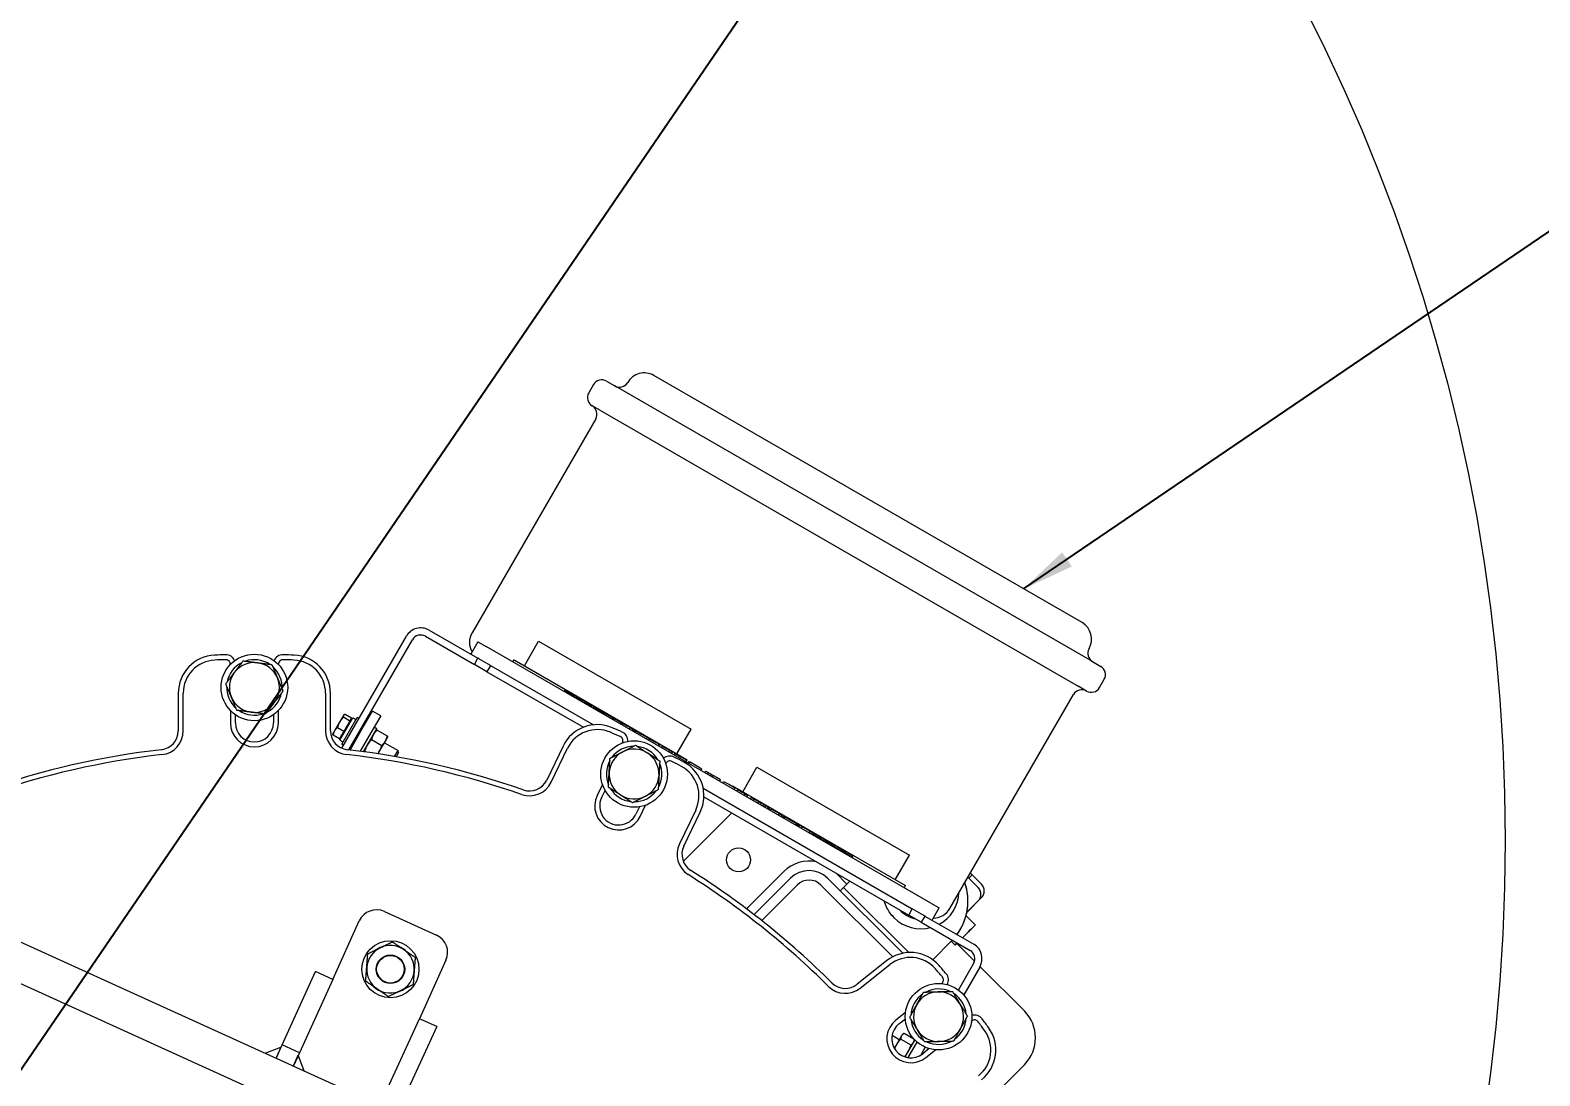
# Model space of a CAD drawing. Header units: inches. Extents: x 17 to 469, y 7 to 301.
# Drawn here: x 88.98 to 128.65, y 225.8 to 253.31 of the extents above; entities that cross this region are included whole.
import ezdxf

# ---------------------------------------------------------------- set-up
doc = ezdxf.new("R2010")
doc.units = ezdxf.units.IN
doc.header["$LTSCALE"] = 14
doc.header["$MEASUREMENT"] = 0
for name, color, linetype, lineweight in [('Dimension (ANSI)', 7, 'Continuous', 25), ('Symbol (ANSI)', 7, 'Continuous', 25), ('Visible', 7, 'Continuous', 18)]:
    doc.layers.add(name, color=color, linetype=linetype, lineweight=lineweight)
doc.styles.add('MEMCOR Medium', font='arial.ttf')
doc.styles.add('Standard D-E', font='arial.ttf')
doc.dimstyles.new('Default (ANSI)', dxfattribs={"dimscale": 14, "dimtxt": 0.15, "dimasz": 0.098425, "dimexe": 0.125, "dimexo": 0.0625, "dimgap": 0.031496, "dimtad": 0, "dimtih": 1, "dimtoh": 1, "dimdec": 4, "dimrnd": 1e-08, "dimzin": 3, "dimdsep": 46, "dimlunit": 5, "dimtxsty": 'MEMCOR Medium', "dimcen": 0.09, "dimdle": 0.393701, "dimclrd": 256, "dimclre": 256, "dimclrt": 256, "dimadec": 0, "dimazin": 1, "dimtfac": 0.8, "dimtofl": 0, "dimtmove": 0, "dimatfit": 3, "dimfxl": 1, "dimfrac": 1, "dimtolj": 1, "dimtzin": 4, "dimlwd": -1, "dimlwe": -1, "dimarcsym": 0})
doc.dimstyles.new('Default (ANSI)$7', dxfattribs={"dimscale": 14, "dimtxt": 0.15, "dimasz": 0.098425, "dimexe": 0.125, "dimexo": 0.0625, "dimgap": 0.031496, "dimtad": 0, "dimtih": 1, "dimtoh": 1, "dimdec": 4, "dimrnd": 1e-08, "dimzin": 3, "dimdsep": 46, "dimlunit": 5, "dimtxsty": 'MEMCOR Medium', "dimcen": 0.09, "dimdle": 0.393701, "dimclrd": 256, "dimclre": 256, "dimclrt": 256, "dimadec": 0, "dimazin": 1, "dimtfac": 0.8, "dimtofl": 0, "dimtmove": 0, "dimatfit": 3, "dimfxl": 1, "dimfrac": 1, "dimtolj": 1, "dimtzin": 4, "dimlwd": -1, "dimlwe": -1, "dimarcsym": 0})
doc.dimstyles.new('in [mm] D-E NeptuneBenson$7', dxfattribs={"dimscale": 14, "dimtxt": 0.15, "dimasz": 0.098425, "dimexe": 0.125, "dimexo": 0.063, "dimgap": 0.031496, "dimtad": 0, "dimtih": 1, "dimtoh": 1, "dimdec": 4, "dimrnd": 1e-08, "dimzin": 3, "dimdsep": 46, "dimlunit": 5, "dimtxsty": 'Standard D-E', "dimcen": 0.09, "dimdle": 0.393701, "dimclrd": 256, "dimclre": 256, "dimclrt": 256, "dimadec": 1, "dimazin": 1, "dimtfac": 1, "dimtofl": 0, "dimtmove": 0, "dimatfit": 3, "dimfxl": 1, "dimfrac": 1, "dimtolj": 1, "dimtzin": 4, "dimlwd": -1, "dimlwe": -1, "dimarcsym": 0})

# ---------------------------------------------------------------- blocks, each defined once
blk = doc.blocks.new('*D24')
at = {"layer": 'Defpoints', "color": 0, "transparency": 16777216}
for p in [(100.852, 275.105), (79.739, 231.998)]:
    blk.add_point(p, dxfattribs=at)
at = {"layer": 'Dimension (ANSI)', "transparency": 16777216}
for p, q in [((105.609, 284.818), (101.458, 276.342)), ((107.461, 284.818), (105.609, 284.818))]:
    blk.add_line(p, q, dxfattribs=at)
blk.add_solid([(101.252, 276.443), (101.664, 276.241), (100.852, 275.105)], dxfattribs=at)
at = {"layer": 'Dimension (ANSI)', "transparency": 16777216, "insert": (107.902, 289.476), "char_height": 2.1, "attachment_point": 1, "style": 'MEMCOR Medium'}
blk.add_mtext('\\A1; \\fArial|b0|i0;\\H2.1000;R48 in\\P[R1219.2 mm]{\\P\\fArial|b0|i0;\\H2.1000;RADIAL CLEARANCE REQUIRED}', dxfattribs=at)

msp = doc.modelspace()

# ---------------------------------------------------------------- linework, layer by layer
at = {"layer": 'Visible'}
for p, q in [((104.11959, 244.074318), (104.336096, 243.949318)), ((116.618945, 237.723837), (105.360615, 244.223837)), ((103.778083, 243.982811), (103.653083, 243.766305)), ((116.893465, 236.699318), (104.336096, 243.949318)), ((103.961096, 243.299799), (103.74459, 243.424799)), ((103.961096, 243.299799), (116.518465, 236.049799)), ((103.836096, 243.083292), (100.586096, 237.454127)), ((97.16104, 234.423177), (98.860994, 237.367584)), ((97.351071, 234.37732), (99.023374, 237.273834)), ((99.36488, 237.36534), (100.649504, 236.623662)), ((99.45863, 237.52772), (100.743254, 236.786042)), ((100.740103, 237.220874), (100.552603, 236.896115)), ((100.740103, 237.220874), (100.956609, 237.095874)), ((112.647952, 230.345874), (100.956609, 237.095874)), ((101.962168, 236.587483), (102.337168, 237.237002)), ((102.337168, 237.237002), (106.342535, 234.924502)), ((94.236969, 236.629398), (94.236969, 236.62656)), ((95.496969, 236.62656), (95.496969, 236.629398)), ((100.649504, 236.623662), (100.743254, 236.786042)), ((100.978593, 236.433662), (100.649504, 236.623662)), ((100.769109, 236.771115), (100.743254, 236.786042)), ((101.072343, 236.596042), (100.769109, 236.771115)), ((101.072343, 236.596042), (100.978593, 236.433662)), ((101.072343, 236.596042), (103.775715, 235.03525)), ((101.660285, 236.689607), (101.691535, 236.743733)), ((101.691535, 236.743733), (106.238168, 234.118733)), ((116.893465, 236.699318), (117.109971, 236.574318)), ((100.978593, 236.433662), (103.512314, 234.970818)), ((117.076477, 236.016305), (117.201477, 236.232811)), ((92.866969, 235.869435), (92.866969, 234.878801)), ((92.996969, 234.878801), (92.996969, 235.869435)), ((96.736969, 235.869435), (96.736969, 234.878801)), ((96.866969, 234.878801), (96.866969, 235.869435)), ((103.013449, 235.908357), (103.019699, 235.919182)), ((103.019699, 235.919182), (103.038449, 235.951658)), ((104.066797, 235.31464), (103.019699, 235.919182)), ((103.038449, 235.951658), (103.266901, 235.819762)), ((103.248151, 235.787286), (103.266901, 235.819762)), ((103.267161, 235.77631), (103.285911, 235.808786)), ((103.285911, 235.808786), (103.348076, 235.772895)), ((103.329326, 235.740419), (103.348076, 235.772895)), ((103.348076, 235.772895), (103.434624, 235.722927)), ((103.415874, 235.690451), (103.434624, 235.722927)), ((103.434624, 235.722927), (103.518096, 235.674734)), ((103.499346, 235.642258), (103.518096, 235.674734)), ((113.143465, 230.204127), (116.393465, 235.833292)), ((116.734971, 235.924799), (116.518465, 236.049799)), ((94.236969, 235.412106), (94.236969, 235.086308)), ((94.366969, 235.086308), (94.366969, 235.301263)), ((95.366969, 235.301263), (95.366969, 235.086308)), ((95.496969, 235.086308), (95.496969, 235.412106)), ((97.207296, 235.283881), (97.106677, 235.109605)), ((97.212562, 235.293003), (97.207296, 235.283881)), ((97.212562, 235.293003), (97.223506, 235.299321)), ((97.418091, 235.212989), (97.251033, 235.30944)), ((97.720578, 234.963905), (97.970578, 235.396917)), ((98.187085, 235.271917), (97.937085, 234.838905)), ((98.187085, 235.271917), (97.970578, 235.396917)), ((103.537467, 235.620249), (103.556217, 235.652725)), ((103.556217, 235.652725), (103.739417, 235.546954)), ((103.720667, 235.514478), (103.739417, 235.546954)), ((103.764939, 235.488918), (103.783689, 235.521394)), ((103.783689, 235.521394), (103.851785, 235.482078)), ((103.833035, 235.449602), (103.851785, 235.482078)), ((103.851785, 235.482078), (103.897256, 235.455826)), ((103.897256, 235.455826), (103.942726, 235.429574)), ((103.923976, 235.397098), (103.942726, 235.429574)), ((103.942726, 235.429574), (104.010822, 235.390258)), ((103.992072, 235.357782), (104.010822, 235.390258)), ((104.01262, 235.345919), (104.03137, 235.378395)), ((104.03137, 235.378395), (104.085547, 235.347116)), ((104.060547, 235.303814), (104.085547, 235.347116)), ((104.085547, 235.347116), (104.13246, 235.320031)), ((104.10746, 235.276729), (104.13246, 235.320031)), ((104.13246, 235.320031), (104.184001, 235.290274)), ((104.159001, 235.246972), (104.184001, 235.290274)), ((104.184001, 235.290274), (104.2347, 235.261002)), ((104.2097, 235.217701), (104.2347, 235.261002)), ((104.2347, 235.261002), (104.281823, 235.233796)), ((96.971444, 234.875374), (96.931562, 234.806297)), ((97.106677, 235.109605), (96.971444, 234.875374)), ((97.216853, 234.864436), (97.049795, 234.960887)), ((97.11251, 234.6337), (97.45251, 235.222597)), ((97.216853, 234.864436), (97.160237, 234.766374)), ((97.160916, 234.529542), (97.566916, 235.232755)), ((97.374088, 235.136774), (97.20703, 235.233225)), ((97.295471, 235.000605), (97.216853, 234.864436)), ((97.374088, 235.136774), (97.295471, 235.000605)), ((97.396089, 235.174881), (97.374088, 235.136774)), ((97.379962, 234.373939), (97.720578, 234.963905)), ((97.418091, 235.212989), (97.396089, 235.174881)), ((97.401356, 235.184003), (97.42301, 235.171501)), ((97.45251, 235.222597), (97.533916, 235.175597)), ((97.613067, 235.20611), (97.566916, 235.232755)), ((97.666196, 234.923133), (97.689328, 234.909778)), ((97.735146, 234.329137), (98.084367, 234.934005)), ((98.084367, 234.934005), (98.015085, 234.974005)), ((98.053367, 234.880311), (98.061357, 234.885906)), ((98.092638, 234.898699), (98.360559, 234.744015)), ((104.256823, 235.190495), (104.281823, 235.233796)), ((104.312095, 235.173017), (104.263073, 235.20132)), ((104.281823, 235.233796), (104.330845, 235.205493)), ((104.305845, 235.162192), (104.330845, 235.205493)), ((104.330845, 235.205493), (104.497669, 235.109177)), ((104.472669, 235.065876), (104.497669, 235.109177)), ((104.538302, 235.042416), (104.478919, 235.076701)), ((104.497669, 235.109177), (104.557052, 235.074892)), ((104.532052, 235.031591), (104.557052, 235.074892)), ((104.557052, 235.074892), (104.667935, 235.010874)), ((104.667935, 235.010874), (104.748577, 234.964315)), ((104.723577, 234.921014), (104.748577, 234.964315)), ((104.748577, 234.964315), (104.820015, 234.92307)), ((104.795015, 234.879769), (104.820015, 234.92307)), ((104.860004, 234.856682), (104.801265, 234.890594)), ((104.820015, 234.92307), (104.850637, 234.905391)), ((104.831887, 234.872915), (104.850637, 234.905391)), ((104.869334, 234.836861), (104.894334, 234.880162)), ((104.894334, 234.880162), (105.044662, 234.793371)), ((105.967535, 234.274983), (106.342535, 234.924502)), ((96.931562, 234.806297), (96.931562, 234.793661)), ((97.103621, 234.668312), (96.936563, 234.764763)), ((97.160237, 234.766374), (97.103621, 234.668312)), ((97.11251, 234.6337), (97.193916, 234.5867)), ((97.120356, 234.697297), (97.14201, 234.684795)), ((97.207067, 234.502897), (97.160916, 234.529542)), ((97.478696, 234.598374), (97.501828, 234.585018)), ((97.937085, 234.838905), (97.649337, 234.340511)), ((97.947037, 234.646511), (98.214958, 234.491827)), ((98.141559, 234.315064), (98.309249, 234.605513)), ((98.28602, 234.565278), (98.642091, 234.3597)), ((98.309249, 234.605513), (98.36427, 234.700811)), ((98.36427, 234.700811), (98.36512, 234.710528)), ((102.978462, 234.474527), (102.548642, 233.581996)), ((104.542525, 234.564809), (104.541293, 234.562252)), ((104.853754, 234.845857), (104.860004, 234.856682)), ((105.044662, 234.793371), (105.194989, 234.706579)), ((105.169989, 234.663278), (105.194989, 234.706579)), ((105.226777, 234.630491), (105.251777, 234.673792)), ((105.237296, 234.624418), (105.262296, 234.66772)), ((105.251777, 234.673792), (105.262295, 234.66772)), ((105.262296, 234.66772), (105.391586, 234.593074)), ((105.391586, 234.593074), (105.512549, 234.523236)), ((105.487549, 234.479934), (105.512549, 234.523236)), ((105.495, 234.475633), (105.52, 234.518934)), ((105.512549, 234.523236), (105.52, 234.518934)), ((105.565813, 234.434749), (105.590813, 234.47805)), ((105.590813, 234.47805), (105.701696, 234.414032)), ((98.117911, 234.274105), (98.141559, 234.315064)), ((98.551735, 234.203199), (98.642091, 234.3597)), ((98.656128, 234.307325), (98.59195, 234.196164)), ((98.656128, 234.307325), (98.642091, 234.3597)), ((102.665768, 233.525591), (103.095588, 234.418122)), ((105.701696, 234.414032), (105.782338, 234.367473)), ((105.757338, 234.324172), (105.782338, 234.367473)), ((105.782338, 234.367473), (105.853776, 234.326228)), ((105.828776, 234.282927), (105.853776, 234.326228)), ((105.903095, 234.240019), (105.928095, 234.28332)), ((105.928095, 234.28332), (106.078423, 234.196529)), ((106.078423, 234.196529), (106.22875, 234.109737)), ((106.20375, 234.066436), (106.22875, 234.109737)), ((106.206918, 234.064607), (106.238168, 234.118733)), ((106.27018, 234.028082), (106.29518, 234.071383)), ((106.29518, 234.071383), (106.315339, 234.059745)), ((105.676514, 234.015559), (105.677745, 234.018115)), ((106.290341, 234.016443), (106.315341, 234.059744)), ((106.315341, 234.059744), (106.467421, 233.97194)), ((106.467421, 233.97194), (106.623884, 233.881606)), ((106.598884, 233.838305), (106.623884, 233.881606)), ((106.707389, 233.77566), (106.732389, 233.818961)), ((106.732389, 233.818961), (106.798129, 233.781006)), ((106.773129, 233.737704), (106.798129, 233.781006)), ((106.779265, 233.734162), (106.804265, 233.777463)), ((106.798129, 233.781006), (106.804265, 233.777463)), ((106.804265, 233.777463), (106.845025, 233.753931)), ((106.845025, 233.753931), (106.882716, 233.73217)), ((106.857716, 233.688868), (106.882716, 233.73217)), ((106.882716, 233.73217), (106.929173, 233.705348)), ((106.904173, 233.662046), (106.929173, 233.705348)), ((106.929173, 233.705348), (107.0085, 233.659548)), ((107.699525, 233.275018), (108.074525, 233.924537)), ((108.074525, 233.924537), (112.079893, 231.612037)), ((104.014361, 233.468066), (103.873003, 233.174533)), ((103.990129, 233.118128), (104.083394, 233.311795)), ((106.661974, 233.368867), (112.157468, 230.196042)), ((107.0085, 233.659548), (107.119821, 233.595277)), ((107.094821, 233.551976), (107.119821, 233.595277)), ((107.1744, 233.506031), (107.1994, 233.549332)), ((107.1994, 233.549332), (107.349727, 233.462541)), ((107.349727, 233.462541), (107.500054, 233.375749)), ((107.422642, 233.420443), (107.428892, 233.431268)), ((107.428892, 233.431268), (111.975526, 230.806268)), ((107.475054, 233.332448), (107.500054, 233.375749)), ((107.548497, 233.290046), (107.573497, 233.333347)), ((107.573497, 233.333347), (107.68438, 233.269329)), ((105.008224, 232.627839), (105.149582, 232.921373)), ((106.680874, 233.141449), (112.063718, 230.033662)), ((107.68438, 233.269329), (107.765022, 233.22277)), ((107.740022, 233.179469), (107.765022, 233.22277)), ((107.765022, 233.22277), (107.83646, 233.181525)), ((107.81146, 233.138224), (107.83646, 233.181525)), ((107.905063, 233.084182), (107.930063, 233.127483)), ((107.930063, 233.127483), (108.001502, 233.086238)), ((107.976502, 233.042937), (108.001502, 233.086238)), ((108.001502, 233.086238), (108.075131, 233.043728)), ((108.075131, 233.043728), (108.12115, 233.017159)), ((108.09615, 232.973858), (108.12115, 233.017159)), ((108.12115, 233.017159), (108.193465, 232.975408)), ((108.168465, 232.932107), (108.193465, 232.975408)), ((108.223062, 232.900586), (108.248062, 232.943887)), ((108.229636, 232.89679), (108.254636, 232.940091)), ((108.248062, 232.943887), (108.254636, 232.940091)), ((108.254636, 232.940091), (108.303722, 232.911751)), ((108.278722, 232.86845), (108.303722, 232.911751)), ((108.303722, 232.911751), (108.375599, 232.870253)), ((104.984363, 232.877912), (104.891098, 232.684244)), ((106.465211, 232.795396), (106.035391, 231.902866)), ((106.138289, 231.445014), (107.412386, 232.71911)), ((106.152517, 231.846461), (106.582337, 232.738992)), ((108.350599, 232.826952), (108.375599, 232.870253)), ((108.375599, 232.870253), (108.412414, 232.848998)), ((108.387414, 232.805697), (108.412414, 232.848998)), ((108.432369, 232.779742), (108.457369, 232.823043)), ((108.457369, 232.823043), (108.590603, 232.74612)), ((108.590603, 232.74612), (108.667301, 232.701839)), ((108.642301, 232.658538), (108.667301, 232.701839)), ((108.667301, 232.701839), (108.738739, 232.660594)), ((108.713739, 232.617293), (108.738739, 232.660594)), ((108.750807, 232.595892), (108.757057, 232.606717)), ((108.757057, 232.606717), (108.775807, 232.639193)), ((108.794309, 232.58521), (108.757057, 232.606717)), ((108.775807, 232.639193), (108.813059, 232.617686)), ((108.788059, 232.574385), (108.813059, 232.617686)), ((108.813059, 232.617686), (108.963386, 232.530894)), ((108.963386, 232.530894), (109.113713, 232.444103)), ((82.280722, 232.248743), (101.400534, 223.563538)), ((109.088713, 232.400802), (109.113713, 232.444103)), ((109.178048, 232.363658), (109.094963, 232.411627)), ((109.113713, 232.444103), (109.168906, 232.412237)), ((109.150156, 232.379761), (109.168906, 232.412237)), ((109.168906, 232.412237), (109.196798, 232.396134)), ((109.171798, 232.352833), (109.196798, 232.396134)), ((109.196798, 232.396134), (109.26736, 232.355395)), ((109.24236, 232.312094), (109.26736, 232.355395)), ((109.26736, 232.355395), (109.471156, 232.237733)), ((109.446156, 232.194432), (109.471156, 232.237733)), ((109.471156, 232.237733), (109.54128, 232.197247)), ((109.51628, 232.153946), (109.54128, 232.197247)), ((110.597361, 231.544217), (109.52253, 232.164771)), ((109.54128, 232.197247), (109.579917, 232.17494)), ((109.561167, 232.142464), (109.579917, 232.17494)), ((109.579917, 232.17494), (109.625387, 232.148688)), ((109.625387, 232.148688), (109.670858, 232.122435)), ((109.652108, 232.089959), (109.670858, 232.122435)), ((109.670858, 232.122435), (109.738954, 232.08312)), ((109.720204, 232.050644), (109.738954, 232.08312)), ((109.737676, 232.040556), (109.756426, 232.073032)), ((109.756426, 232.073032), (109.869114, 232.007972)), ((109.850364, 231.975496), (109.869114, 232.007972)), ((109.869114, 232.007972), (109.93721, 231.968656)), ((109.91846, 231.936181), (109.93721, 231.968656)), ((109.942523, 231.922288), (109.961273, 231.954764)), ((109.961273, 231.954764), (110.142716, 231.850008)), ((110.123966, 231.817532), (110.142716, 231.850008)), ((110.168018, 231.792098), (110.186768, 231.824574)), ((110.186768, 231.824574), (110.248933, 231.788683)), ((110.230183, 231.756207), (110.248933, 231.788683)), ((110.248933, 231.788683), (110.33548, 231.738715)), ((110.31673, 231.706239), (110.33548, 231.738715)), ((110.33548, 231.738715), (110.418953, 231.690522)), ((110.400203, 231.658046), (110.418953, 231.690522)), ((110.43437, 231.63832), (110.45312, 231.670796)), ((110.45312, 231.670796), (110.598977, 231.586585)), ((110.580227, 231.554109), (110.598977, 231.586585)), ((110.591111, 231.533392), (110.597361, 231.544217)), ((111.704893, 230.962518), (112.079893, 231.612037)), ((100.986953, 222.653071), (82.15849, 231.20593)), ((108.780002, 231.176982), (107.799718, 230.196698)), ((108.956779, 231.000205), (108.000348, 230.043774)), ((111.904721, 229.02807), (109.932586, 231.000205)), ((110.440325, 230.846019), (110.144786, 231.141559)), ((110.351937, 230.757631), (110.519515, 230.925209)), ((113.887522, 230.757579), (113.618386, 231.026716)), ((113.733209, 231.08867), (113.64482, 231.000281)), ((113.733709, 231.08817), (113.64532, 230.999781)), ((113.683091, 231.138787), (113.733209, 231.08867)), ((113.733209, 231.08867), (113.733709, 231.08817)), ((113.733709, 231.08817), (113.976585, 230.845294)), ((108.198871, 229.888744), (109.133555, 230.823428)), ((109.755809, 230.823428), (111.644062, 228.935175)), ((110.26282, 230.669971), (110.351209, 230.758359)), ((110.351209, 230.758359), (110.527881, 230.581686)), ((110.527881, 230.581686), (112.061867, 229.047701)), ((111.944276, 230.752142), (111.975526, 230.806268)), ((113.888196, 230.756905), (113.887522, 230.757579)), ((113.97695, 230.844928), (113.976585, 230.845294)), ((98.286103, 230.126729), (99.651803, 229.506357)), ((112.063718, 230.033662), (112.157468, 230.196042)), ((112.460452, 230.021115), (112.157468, 230.196042)), ((112.647952, 230.345874), (112.864458, 230.220874)), ((112.676958, 229.896115), (112.864458, 230.220874)), ((113.58941, 230.103834), (113.97695, 230.491374)), ((113.887522, 230.404026), (113.589941, 230.106444)), ((113.976584, 230.49174), (113.888196, 230.403352)), ((96.92616, 228.341872), (97.624078, 229.878286)), ((111.677762, 229.962136), (111.67771, 229.962188)), ((112.392808, 229.843662), (112.063718, 230.033662)), ((112.486558, 230.006042), (112.392808, 229.843662)), ((112.392808, 229.843662), (113.677431, 229.101985)), ((112.486558, 230.006042), (112.460452, 230.021115)), ((112.486558, 230.006042), (113.771181, 229.264365)), ((113.568644, 230.015797), (113.81238, 229.772061)), ((112.694665, 228.857719), (113.180363, 229.343418)), ((113.180415, 229.343366), (112.694725, 228.857675)), ((113.180415, 229.343366), (113.28205, 229.241731)), ((113.326331, 229.285839), (113.793374, 228.818796)), ((95.594134, 226.618472), (96.470926, 228.548663)), ((96.92616, 228.341872), (96.470926, 228.548663)), ((99.900246, 228.844333), (99.202328, 227.307919)), ((111.483374, 228.830545), (110.708865, 228.212895)), ((110.789919, 228.111257), (111.564428, 228.728907)), ((113.768938, 228.760478), (113.367068, 228.064419)), ((113.931317, 228.666728), (113.50827, 227.93399)), ((113.936397, 228.675773), (115.101536, 227.510633)), ((96.92616, 228.341872), (96.049368, 226.411682)), ((112.931718, 228.233265), (112.929499, 228.231496)), ((111.980001, 227.474296), (111.725282, 227.271164)), ((98.325536, 225.377729), (99.202328, 227.307919)), ((99.657562, 227.101129), (98.78077, 225.170938)), ((99.657562, 227.101129), (99.202328, 227.307919)), ((111.806336, 227.169526), (111.974394, 227.303548)), ((113.715097, 227.246388), (113.717315, 227.248157)), ((95.152452, 226.401739), (95.566218, 226.557016)), ((95.436973, 226.272495), (95.594134, 226.618472)), ((95.566218, 226.557016), (95.436973, 226.272495)), ((96.049368, 226.411682), (95.594134, 226.618472)), ((111.815069, 226.754278), (111.625389, 226.863789)), ((111.733472, 226.612949), (111.684924, 226.52886)), ((111.875979, 226.859778), (111.733472, 226.612949)), ((111.854019, 226.772111), (112.12194, 226.617426)), ((111.893319, 226.889811), (111.875979, 226.859778)), ((111.893319, 226.889811), (111.928176, 226.914218)), ((111.940921, 226.922631), (112.197749, 226.774351)), ((111.968246, 226.301589), (112.2247, 226.745781)), ((112.050041, 226.283262), (112.226504, 226.588905)), ((112.178099, 226.796904), (112.170993, 226.789799)), ((112.204222, 226.710311), (112.20793, 226.752702)), ((112.226504, 226.588905), (112.28497, 226.69017)), ((112.497559, 226.558387), (112.378156, 226.351573)), ((96.049368, 226.411682), (95.892207, 226.065704)), ((95.892207, 226.065704), (96.021451, 226.350225)), ((96.176728, 225.93646), (96.021451, 226.350225)), ((112.44301, 226.463905), (112.378156, 226.351573)), ((112.597884, 226.521717), (112.429825, 226.387695)), ((112.510879, 226.286057), (112.765598, 226.489188)), ((115.101536, 226.09642), (113.222033, 224.216916))]:
    msp.add_line(p, q, dxfattribs=at)
for centre, radius in [((79.738952, 231.997589), 48), ((94.866969, 236.019333), 0.875), ((104.845438, 233.741812), 0.875), ((107.592062, 231.484573), 0.315), ((98.442745, 228.608066), 0.75), ((98.442745, 228.608066), 0.375127), ((98.442745, 228.608066), 0.375), ((98.442745, 228.608066), 0.3625), ((112.847549, 227.360342), 0.875)]:
    msp.add_circle(centre, radius, dxfattribs=at)
for centre, radius, start, end in [((103.99459, 243.857811), 0.25, 60, 150), ((104.461096, 244.165824), 0.25, 240, 330), ((105.110615, 243.790824), 0.5, 60, 150), ((103.86959, 243.641305), 0.25, 150, 240), ((103.61959, 243.208292), 0.25, 330, 60), ((116.368945, 237.290824), 0.5, 330, 60), ((99.23988, 237.148834), 0.4375, 60, 150), ((99.23988, 237.148834), 0.25, 60, 150), ((101.019109, 237.204127), 0.5, 150, 210), ((93.866969, 235.869435), 1, 92.5060801, 180), ((94.866969, 213.021308), 23.87, 91.8196045, 92.5060801), ((94.116969, 236.629398), 0.25, 22.2531536, 91.8196045), ((95.616969, 236.629398), 0.25, 88.1803955, 157.7468464), ((94.866969, 213.021308), 23.87, 87.4939199, 88.1803955), ((95.866969, 235.869435), 1, 0, 87.4939199), ((117.018465, 236.915824), 0.25, 150, 240), ((93.866969, 235.869435), 0.87, 92.5060801, 180), ((94.866969, 213.021308), 23.74, 91.8196045, 92.5060801), ((94.116969, 236.629398), 0.12, 0, 91.8196045), ((94.866969, 236.019333), 0.7295, 116.7719985, 168.6537158), ((94.866969, 236.019333), 0.656, 82.7128571, 142.7128571), ((94.866969, 236.019333), 0.7295, 56.7719985, 108.6537158), ((94.866969, 236.019333), 0.656, 22.7128571, 82.7128571), ((94.866969, 236.019333), 0.7295, 356.7719985, 48.6537158), ((95.616969, 236.629398), 0.12, 88.1803955, 180), ((94.866969, 213.021308), 23.74, 87.4939199, 88.1803955), ((95.866969, 235.869435), 0.87, 0, 87.4939199), ((116.984971, 236.357811), 0.25, 330, 60), ((94.866969, 236.019333), 0.7295, 176.7719985, 228.6537158), ((94.866969, 236.019333), 0.656, 142.7128571, 202.7128571), ((94.866969, 236.019333), 0.656, 322.7128571, 22.7128571), ((94.866969, 236.019333), 0.656, 202.7128571, 262.7128571), ((94.866969, 236.019333), 0.7295, 296.7719985, 348.6537158), ((116.609971, 235.708292), 0.25, 60, 150), ((116.859971, 236.141305), 0.25, 240, 330), ((94.866969, 236.019333), 0.7295, 236.7719985, 288.6537158), ((94.866969, 236.019333), 0.656, 262.7128571, 322.7128571), ((92.366969, 234.878801), 0.5, 276.5249788, 0), ((92.366969, 234.878801), 0.63, 276.5249788, 0), ((94.866969, 235.086308), 0.63, 180, 0), ((94.866969, 235.086308), 0.5, 180, 0), ((97.366969, 234.878801), 0.63, 180, 263.4750212), ((97.366969, 234.878801), 0.5, 180, 263.4750212), ((103.879431, 234.040643), 1, 66.7917944, 154.2857143), ((103.879431, 234.040643), 0.87, 66.7917944, 154.2857143), ((94.866969, 213.021308), 23.87, 66.1053188, 66.7917944), ((94.866969, 213.021308), 23.74, 66.1053188, 66.7917944), ((104.845438, 233.741812), 0.7295, 91.0577128, 142.9394301), ((104.434408, 234.616875), 0.12, 334.2857143, 66.1053188), ((104.434408, 234.616875), 0.25, 356.5388679, 66.1053188), ((94.866969, 213.021308), 21.5, 96.5249788, 109.1893069), ((94.866969, 213.021308), 21.37, 96.5249788, 109.1893069), ((94.866969, 213.021308), 21.37, 70.8106931, 83.4750212), ((94.866969, 213.021308), 21.5, 70.8106931, 83.4750212), ((104.845438, 233.741812), 0.7295, 151.0577128, 202.9394301), ((104.845438, 233.741812), 0.656, 116.9985714, 176.9985714), ((104.845438, 233.741812), 0.656, 56.9985714, 116.9985714), ((104.845438, 233.741812), 0.7295, 31.0577128, 82.9394301), ((104.845438, 233.741812), 0.656, 356.9985714, 56.9985714), ((105.785862, 233.966049), 0.25, 62.4661098, 132.0325607), ((105.785862, 233.966049), 0.12, 62.4661098, 154.2857143), ((94.866969, 213.021308), 23.74, 61.7796342, 62.4661098), ((94.866969, 213.021308), 23.87, 61.7796342, 62.4661098), ((104.845438, 233.741812), 0.656, 176.9985714, 236.9985714), ((104.845438, 233.741812), 0.656, 296.9985714, 356.9985714), ((104.845438, 233.741812), 0.7295, 331.0577128, 22.9394301), ((105.681368, 233.172875), 0.87, 334.2857143, 61.7796342), ((105.681368, 233.172875), 1, 334.2857143, 61.7796342), ((102.098157, 233.798938), 0.63, 250.8106931, 334.2857143), ((102.098157, 233.798938), 0.5, 250.8106931, 334.2857143), ((104.845438, 233.741812), 0.7295, 211.0577128, 262.9394301), ((104.845438, 233.741812), 0.7295, 271.0577128, 322.9394301), ((104.440614, 232.901186), 0.63, 154.2857143, 334.2857134), ((104.440614, 232.901186), 0.5, 154.2857143, 334.2857143), ((104.845438, 233.741812), 0.656, 236.9985714, 296.9985714), ((106.603002, 231.629519), 0.63, 154.2857143, 237.7607354), ((106.603002, 231.629519), 0.5, 154.2857143, 237.7607354), ((109.444682, 230.512301), 0.94, 77.7994311, 135), ((94.866969, 213.021308), 21.37, 45.0964074, 57.7607354), ((94.866969, 213.021308), 21.5, 45.0964074, 57.7607354), ((109.444682, 230.512301), 0.69, 45, 135), ((109.444682, 230.512301), 0.44, 45, 135), ((112.384868, 230.669243), 1, 298.4324191, 357.1868391), ((113.710746, 230.580803), 0.25, 315, 45), ((113.711419, 230.580129), 0.25, 315, 45), ((113.799808, 230.668517), 0.25, 315, 45), ((113.800174, 230.668151), 0.25, 315, 45), ((98.079312, 229.671495), 0.5, 65.57, 155.57), ((112.384713, 230.669399), 0.75, 221.4562941, 258.5436937), ((112.710452, 230.454127), 0.5, 270, 330), ((99.445013, 229.051123), 0.5, 335.57, 65.57), ((98.442745, 228.608066), 0.625, 115.6877683, 175.6877683), ((98.442745, 228.608066), 0.6325, 106.8555849, 124.5199516), ((98.442745, 228.608066), 0.625, 55.6877683, 115.6877683), ((98.442745, 228.608066), 0.6325, 46.8555849, 64.5199516), ((98.442745, 228.608066), 0.625, 355.6877683, 55.6877683), ((112.106864, 228.048714), 1, 41.0775087, 128.5714286), ((112.106864, 228.048714), 0.87, 41.0775087, 128.5714286), ((113.552431, 228.885478), 0.25, 330, 60), ((113.552431, 228.885478), 0.4375, 330, 60), ((98.442745, 228.608066), 0.6325, 166.8555849, 184.5199516), ((98.442745, 228.608066), 0.625, 175.6877683, 235.6877683), ((98.442745, 228.608066), 0.625, 295.6877683, 355.6877683), ((98.442745, 228.608066), 0.6325, 346.8555849, 4.5199516), ((94.866969, 213.021308), 23.74, 40.3910331, 41.0775087), ((94.866969, 213.021308), 23.87, 40.3910331, 41.0775087), ((98.442745, 228.608066), 0.6325, 226.8555849, 244.5199516), ((110.39712, 228.603811), 0.63, 225.0964074, 308.5714286), ((110.39712, 228.603811), 0.5, 225.0964074, 308.5714286), ((112.856899, 228.327085), 0.12, 308.5714286, 40.3910331), ((112.856899, 228.327085), 0.25, 330.8245822, 40.3910331), ((112.357962, 227.599021), 0.94, 40.1234778, 40.2255939), ((98.442745, 228.608066), 0.625, 235.6877683, 295.6877683), ((98.442745, 228.608066), 0.6325, 286.8555849, 304.5199516), ((112.847549, 227.360342), 0.7295, 125.3434271, 177.2251444), ((112.847549, 227.360342), 0.656, 91.2842857, 151.2842857), ((112.847549, 227.360342), 0.7295, 65.3434271, 117.2251444), ((112.847549, 227.360342), 0.656, 31.2842857, 91.2842857), ((112.847549, 227.360342), 0.7295, 5.3434271, 57.2251444), ((112.847549, 227.360342), 0.656, 151.2842857, 211.2842857), ((112.847549, 227.360342), 0.656, 331.2842857, 31.2842857), ((113.792134, 227.154338), 0.25, 36.751824, 106.318275), ((114.39443, 226.803526), 1, 315, 45), ((112.11808, 226.778611), 0.63, 128.5714286, 308.5714286), ((112.11808, 226.778611), 0.5, 128.5714286, 308.5714286), ((112.847549, 227.360342), 0.7295, 185.3434271, 237.2251444), ((112.847549, 227.360342), 0.656, 211.2842857, 271.2842857), ((112.847549, 227.360342), 0.656, 271.2842857, 331.2842857), ((112.847549, 227.360342), 0.7295, 305.3434271, 357.2251444), ((113.792134, 227.154338), 0.12, 36.751824, 128.5714286), ((94.866969, 213.021308), 23.74, 36.0653484, 36.751824), ((113.353844, 226.485051), 0.87, 308.5714286, 36.0653484), ((113.353844, 226.485051), 1, 308.5714286, 36.0653484), ((94.866969, 213.021308), 23.87, 36.0653484, 36.751824), ((112.847549, 227.360342), 0.7295, 245.3434271, 297.2251444)]:
    msp.add_arc(centre, radius, start, end, dxfattribs=at)
for centre, major_axis, ratio, start_param, end_param in [((112.119703, 230.404078), (-1.06066, -1.06066), 0.999999827, 1.724866255, 2.685605444), ((112.119755, 230.404026), (1.06066, 1.06066), 0.999999827, 5.298074525, 5.827260956), ((112.119755, 230.404026), (1.06066, 1.06066), 0.999999827, 4.86647167, 5.298074524), ((112.384868, 230.669243), (-0.967341, -0.253477), 0.999999915, 0.529125521, 1.570796327), ((113.547215, 229.506896), (0.265165, 0.265165), 0.000588235, 4.438420919, 8.12826493), ((112.119703, 230.404078), (-1.031497, -1.089042), 0.999999827, 1.543666094, 1.570796346), ((112.119755, 230.404026), (1.06066, 1.06066), 0.999999827, 4.71238898, 4.739532277), ((113.547215, 229.506896), (-0.265165, -0.265165), 0.000588235, 5.620658381, 6.946027468)]:
    msp.add_ellipse(centre, major_axis=major_axis, ratio=ratio, start_param=start_param, end_param=end_param, dxfattribs=at)
for points, weights in [([(94.345049, 236.416744), (94.451535, 236.556592), (94.574495, 236.718075)], [1, 1.0379548493, 1]), ([(94.574495, 236.718075), (94.775822, 236.69233), (94.950177, 236.670034)], [1, 1.0379548493, 1]), ([(94.950177, 236.670034), (95.124532, 236.647739), (95.32586, 236.621994)], [1, 1.0379548493, 1]), ([(95.32586, 236.621994), (95.404228, 236.434767), (95.472097, 236.272623)], [1, 1.0379548493, 1]), ([(94.115604, 236.115414), (94.238563, 236.276896), (94.345049, 236.416744)], [1, 1.0379548493, 1]), ([(94.261841, 235.766043), (94.193972, 235.928186), (94.115604, 236.115414)], [1, 1.0379548493, 1]), ([(95.472097, 236.272623), (95.539966, 236.110479), (95.618334, 235.923252)], [1, 1.0379548493, 1]), ([(94.408078, 235.416672), (94.32971, 235.603899), (94.261841, 235.766043)], [1, 1.0379548493, 1]), ([(95.618334, 235.923252), (95.495375, 235.76177), (95.388889, 235.621922)], [1, 1.0379548493, 1]), ([(94.78376, 235.368631), (94.609406, 235.390927), (94.408078, 235.416672)], [1, 1.0379548493, 1]), ([(95.159443, 235.320591), (94.958115, 235.346336), (94.78376, 235.368631)], [1, 1.0379548493, 1]), ([(95.388889, 235.621922), (95.282403, 235.482074), (95.159443, 235.320591)], [1, 1.0379548493, 1]), ([(97.207296, 235.283881), (97.197085, 235.266196), (97.20703, 235.233225)], [1, 1.0379548493, 1]), ([(97.251033, 235.30944), (97.217507, 235.301567), (97.207296, 235.283881)], [1, 1.0379548493, 1]), ([(96.971444, 234.875374), (96.945168, 234.829863), (96.936563, 234.764763)], [1, 1.0379548493, 1]), ([(97.049795, 234.960887), (96.997719, 234.920884), (96.971444, 234.875374)], [1, 1.0379548493, 1]), ([(97.106677, 235.109605), (97.070191, 235.046408), (97.049795, 234.960887)], [1, 1.0379548493, 1]), ([(97.20703, 235.233225), (97.143164, 235.172801), (97.106677, 235.109605)], [1, 1.0379548493, 1]), ([(98.092638, 234.898699), (98.032133, 234.843534), (97.998346, 234.785013)], [1, 1.0379548493, 1]), ([(98.061357, 234.885906), (98.072718, 234.893861), (98.092638, 234.898699)], [1.01838022748, 1.02234391605, 1]), ([(96.936563, 234.764763), (96.931562, 234.781342), (96.931562, 234.793661)], [1, 1.01873170374, 1.01897424304]), ([(97.830656, 234.494564), (97.788266, 234.421143), (97.759634, 234.325826)], [1, 1.03648199328, 1.00283140228]), ([(97.947037, 234.646511), (97.874694, 234.570842), (97.830656, 234.494564)], [1, 1.0379548493, 1]), ([(97.998346, 234.785013), (97.964559, 234.726493), (97.947037, 234.646511)], [1, 1.0379548493, 1]), ([(98.141559, 234.315064), (98.185597, 234.391342), (98.214958, 234.491827)], [1, 1.0379548493, 1]), ([(98.214958, 234.491827), (98.275463, 234.546993), (98.309249, 234.605513)], [1, 1.0379548493, 1]), ([(98.309249, 234.605513), (98.343036, 234.664034), (98.360559, 234.744015)], [1, 1.0379548493, 1]), ([(98.360559, 234.744015), (98.366329, 234.724344), (98.36512, 234.710528)], [1, 1.02234391605, 1.01838022748]), ([(104.547635, 234.32632), (104.704253, 234.406116), (104.8851, 234.498257)], [1, 1.0379548493, 1]), ([(104.8851, 234.498257), (105.05532, 234.387709), (105.202735, 234.291971)], [1, 1.0379548493, 1]), ([(98.116109, 234.274381), (98.129632, 234.294407), (98.141559, 234.315064)], [1.01473245837, 1.0100019844, 1]), ([(104.190338, 233.776161), (104.199541, 233.951695), (104.210169, 234.154383)], [1, 1.0379548493, 1]), ([(104.210169, 234.154383), (104.391016, 234.246524), (104.547635, 234.32632)], [1, 1.0379548493, 1]), ([(105.202735, 234.291971), (105.350149, 234.196234), (105.520369, 234.085686)], [1, 1.0379548493, 1]), ([(105.520369, 234.085686), (105.509742, 233.882997), (105.500538, 233.707464)], [1, 1.0379548493, 1]), ([(104.170506, 233.397939), (104.181134, 233.600628), (104.190338, 233.776161)], [1, 1.0379548493, 1]), ([(105.500538, 233.707464), (105.491334, 233.53193), (105.480707, 233.329241)], [1, 1.0379548493, 1]), ([(104.488141, 233.191653), (104.340726, 233.287391), (104.170506, 233.397939)], [1, 1.0379548493, 1]), ([(105.480707, 233.329241), (105.299859, 233.237101), (105.143241, 233.157305)], [1, 1.0379548493, 1]), ([(104.805775, 232.985368), (104.635556, 233.095916), (104.488141, 233.191653)], [1, 1.0379548493, 1]), ([(105.143241, 233.157305), (104.986623, 233.077509), (104.805775, 232.985368)], [1, 1.0379548493, 1]), ([(98.171828, 229.171297), (98.322745, 229.243889), (98.497009, 229.327711)], [1, 1.0379548493, 1]), ([(98.497009, 229.327711), (98.656733, 229.218704), (98.795059, 229.124302)], [1, 1.0379548493, 1]), ([(97.819514, 228.655061), (97.832106, 228.822055), (97.846646, 229.014883)], [1, 1.0379548493, 1]), ([(97.846646, 229.014883), (98.020911, 229.098705), (98.171828, 229.171297)], [1, 1.0379548493, 1]), ([(98.795059, 229.124302), (98.933384, 229.0299), (99.093108, 228.920893)], [1, 1.0379548493, 1]), ([(99.093108, 228.920893), (99.078567, 228.728065), (99.065975, 228.561071)], [1, 1.0379548493, 1]), ([(97.792381, 228.295238), (97.806922, 228.488066), (97.819514, 228.655061)], [1, 1.0379548493, 1]), ([(99.065975, 228.561071), (99.053383, 228.394077), (99.038843, 228.201249)], [1, 1.0379548493, 1]), ([(98.090431, 228.09183), (97.952105, 228.186232), (97.792381, 228.295238)], [1, 1.0379548493, 1]), ([(99.038843, 228.201249), (98.864579, 228.117427), (98.713661, 228.044835)], [1, 1.0379548493, 1]), ([(98.38848, 227.888421), (98.228756, 227.997427), (98.090431, 228.09183)], [1, 1.0379548493, 1]), ([(98.713661, 228.044835), (98.562744, 227.972243), (98.38848, 227.888421)], [1, 1.0379548493, 1]), ([(112.272227, 227.675526), (112.356681, 227.829683), (112.454199, 228.007688)], [1, 1.0379548493, 1]), ([(112.454199, 228.007688), (112.657115, 228.012238), (112.832846, 228.016177)], [1, 1.0379548493, 1]), ([(112.832846, 228.016177), (113.008576, 228.020117), (113.211492, 228.024666)], [1, 1.0379548493, 1]), ([(113.211492, 228.024666), (113.31689, 227.85121), (113.408167, 227.700993)], [1, 1.0379548493, 1]), ([(112.090255, 227.343364), (112.187774, 227.52137), (112.272227, 227.675526)], [1, 1.0379548493, 1]), ([(112.28693, 227.019691), (112.195653, 227.169908), (112.090255, 227.343364)], [1, 1.0379548493, 1]), ([(113.408167, 227.700993), (113.499444, 227.550776), (113.604842, 227.37732)], [1, 1.0379548493, 1]), ([(113.604842, 227.37732), (113.507324, 227.199315), (113.42287, 227.045158)], [1, 1.0379548493, 1]), ([(112.483605, 226.696018), (112.378207, 226.869474), (112.28693, 227.019691)], [1, 1.0379548493, 1]), ([(113.42287, 227.045158), (113.338417, 226.891001), (113.240898, 226.712996)], [1, 1.0379548493, 1]), ([(111.733472, 226.612949), (111.708757, 226.57014), (111.688882, 226.522118)], [1, 1.02005324439, 1.01891643702]), ([(111.854019, 226.772111), (111.779444, 226.692574), (111.733472, 226.612949)], [1, 1.0379548493, 1]), ([(111.875979, 226.859778), (111.855814, 226.82485), (111.854019, 226.772111)], [1, 1.0379548493, 1]), ([(111.940921, 226.922631), (111.896145, 226.894707), (111.875979, 226.859778)], [1, 1.0379548493, 1]), ([(112.044375, 226.433449), (112.090347, 226.513074), (112.12194, 226.617426)], [1, 1.0379548493, 1]), ([(112.12194, 226.617426), (112.166717, 226.64535), (112.186882, 226.680278)], [1, 1.0379548493, 1]), ([(112.186882, 226.680278), (112.206071, 226.713515), (112.208611, 226.762526)], [1, 1.0360501158, 1.00361829197]), ([(112.862252, 226.704507), (112.686521, 226.700567), (112.483605, 226.696018)], [1, 1.0379548493, 1]), ([(113.240898, 226.712996), (113.037982, 226.708446), (112.862252, 226.704507)], [1, 1.0379548493, 1]), ([(111.953031, 226.306638), (112.007315, 226.369259), (112.044375, 226.433449)], [1.01213428914, 1.03037326111, 1])]:
    msp.add_rational_spline(points, weights, degree=2, dxfattribs=at)
msp.add_open_spline([(111.67771, 229.962188), (111.602285, 230.037613), (111.539043, 230.125194), (111.461547, 230.27951), (111.437783, 230.341446), (111.420343, 230.405115)], degree=3, knots=[3.1415926536, 3.1415926536, 3.1415926536, 3.1415926536, 3.4615926294, 3.4615926294, 3.65963768, 3.65963768, 3.65963768, 3.65963768], dxfattribs=at)

# ---------------------------------------------------------------- dimensions: what is measured, and where the dimension line sits
at = {"layer": 'Dimension (ANSI)'}
dim = msp.add_radius_dim(center=(79.738952, 231.997589), mpoint=(100.851959, 275.104908), text=' \\fArial|b0|i0;\\H2.1000;<> in\\X[R1219.2 mm]{\\P\\fArial|b0|i0;\\H2.1000;RADIAL CLEARANCE REQUIRED}', dimstyle='Default (ANSI)', override={"dimgap": 0.031496, "dimdec": 4, "dimlfac": 1, "dimpost": '', "dimcen": 0, "dimtol": 0, "dimlim": 0, "dimtp": 0, "dimtm": 0, "dimtdec": 2, "dimtvp": -0.333333}, dxfattribs=at)
dim.commit()
dim.dimension.update_dxf_attribs({"geometry": '*D24', "text_midpoint": (130.531418, 284.817623), "dimtype": 164})

# ---------------------------------------------------------------- leaders
at = {"layer": 'Symbol (ANSI)', "annotation_type": 0, "has_hookline": 1, "hookline_direction": 0}
for points, dimstyle, text_width in [([(87.283604, 223.857585), (117.518188, 268.12645), (118.896141, 268.12645)], 'in [mm] D-E NeptuneBenson$7', 39.544749), ([(115.082869, 238.610691), (130.336247, 248.99489), (131.7142, 248.99489)], 'Default (ANSI)$7', 21.413984)]:
    msp.add_leader(points, dimstyle=dimstyle, override={"dimtad": 0}, dxfattribs=dict(at, text_width=text_width))

doc.saveas('drawing.dxf')
